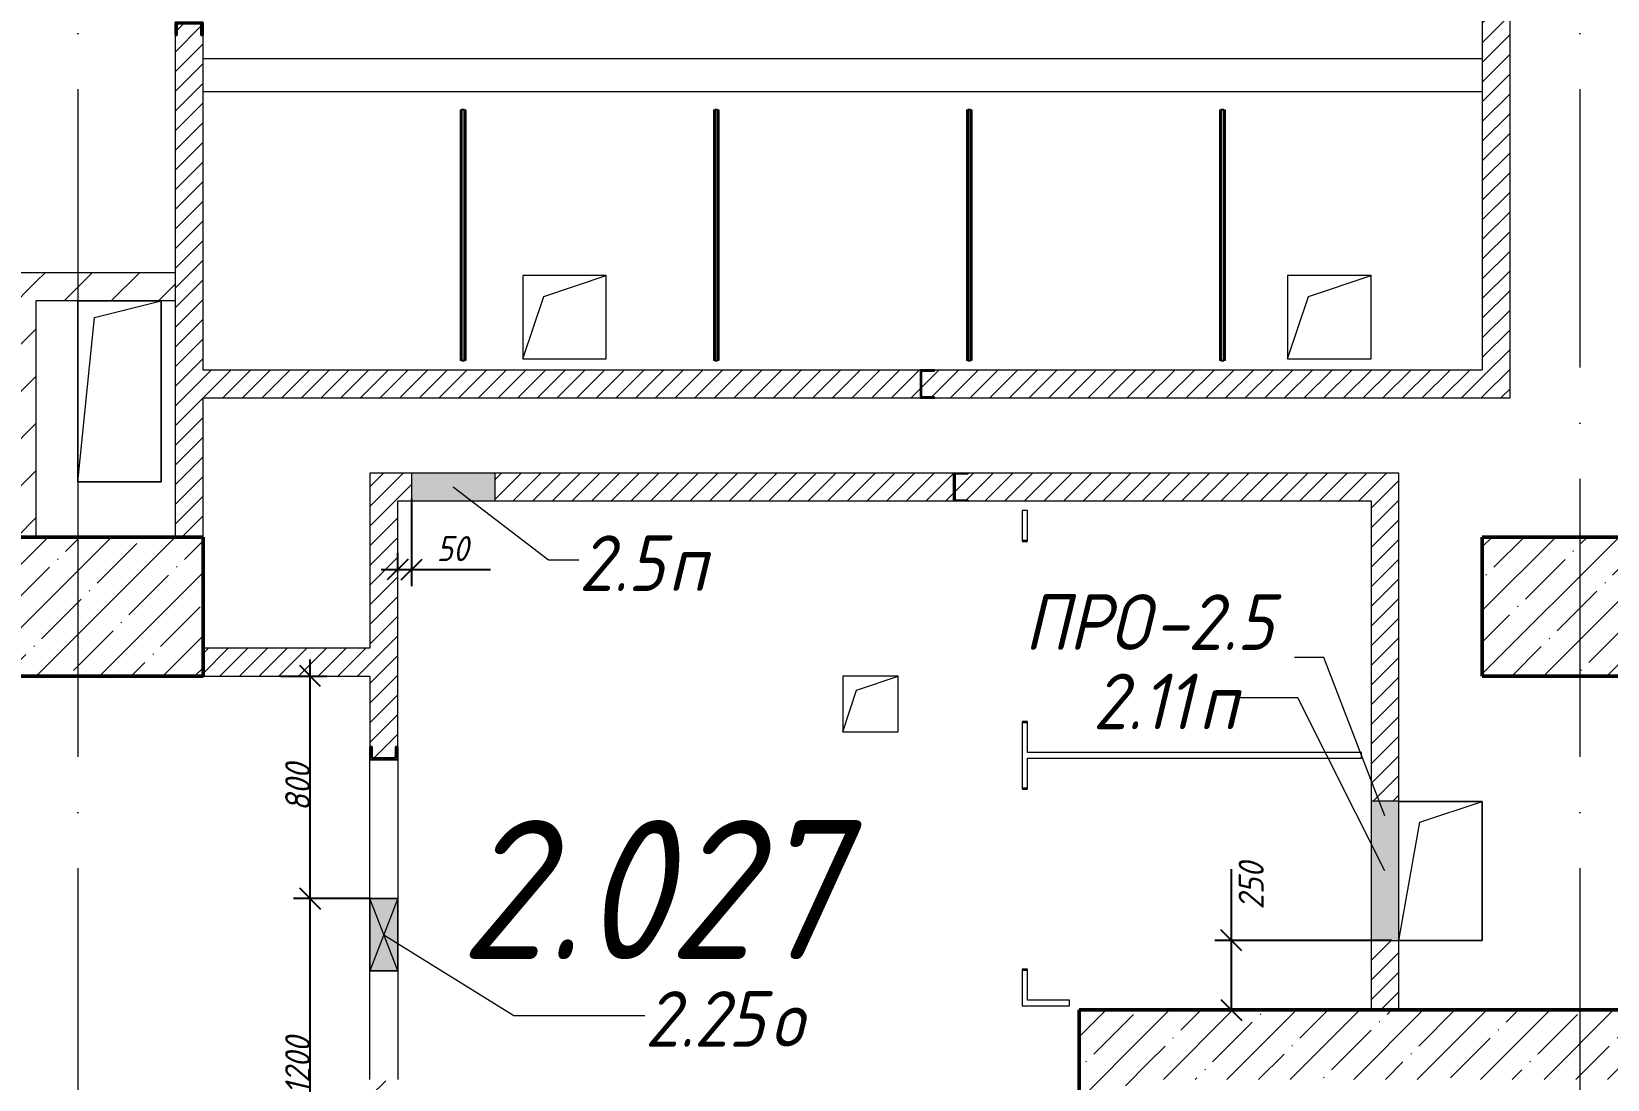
# Model space of a CAD drawing. Header units: millimetres. Extents: x -537608 to 253996, y -217170 to 186033.
# Drawn here: x -72099 to -66432, y -138341 to -134574 of the extents above; entities that cross this region are included whole.
import ezdxf

# ---------------------------------------------------------------- set-up
doc = ezdxf.new("R2010")
doc.units = ezdxf.units.MM
doc.linetypes.add('50_200_ШТРИХ_1Т_ш5_п1_п1_', pattern=[1400, 1000, -200, 0, -200])
for name, color, linetype, lineweight in [('A-____-____-DIMS', 7, 'Continuous', 9), ('A-DETL-GENF-OTLN', 7, 'Continuous', 9), ('A-DOOR-OPNG-MCUT', 7, 'Continuous', 35), ('A-FLOR-____-OTLN', 7, 'Continuous', 9), ('A-GENM-____-IDEN', 7, 'Continuous', 9), ('A-GENM-____-MCUT', 7, 'Continuous', 25), ('A-GENM-____-OTLN', 7, 'Continuous', 9), ('A-GENM-____-OTLN-1', 7, 'Continuous', 25), ('A-GLAZ-____-IDEN', 7, 'Continuous', 9), ('A-GLAZ-____-OTLN', 7, 'Continuous', 9), ('A-WALL-____-MCUT-2', 7, 'Continuous', 50), ('A-WALL-____-OTLN', 7, 'Continuous', 9), ('A-WALL-____-PATT-1', 7, 'Continuous', 9), ('A-WALL-FNSH-MCUT-1', 7, 'Continuous', 9), ('I-WALL-____-OTLN', 7, 'Continuous', 9), ('S-COLS-____-MCUT', 7, 'Continuous', 50), ('S-COLS-____-OTLN', 7, 'Continuous', 9), ('S-GRID-____-OTLN-1', 7, '50_200_ШТРИХ_1Т_ш5_п1_п1_', 9), ('Марки помещений', 7, 'Continuous', 9)]:
    doc.layers.add(name, color=color, linetype=linetype, lineweight=lineweight)
doc.layers.add('A-DOOR-____-OTLN-1', color=7, linetype='Continuous', lineweight=9, true_color=0xffffff)
doc.styles.add('ISOCPEUR_I_11', font='isocpeui.ttf', dxfattribs={"width": 0.9, "height": 200})
doc.styles.add('ISOCPEUR_I_2', font='isocpeui.ttf', dxfattribs={"width": 0.9, "height": 140})
doc.styles.add('ISOCPEUR_I_7', font='isocpeui.ttf', dxfattribs={"width": 0.9, "height": 90})
doc.dimstyles.new('ISO-1_8_0_9К_СРЕДНИЙ_Кладочные_1', dxfattribs={"dimscale": 304.8, "dimtxt": 89.638306, "dimasz": 0.246063, "dimexe": 0.19685, "dimexo": 0, "dimgap": 0, "dimtad": 1, "dimdec": 3, "dimrnd": 0.001, "dimdsep": 46, "dimtxsty": 'ISOCPEUR_I_7', "dimblk1": 'OBLIQUE', "dimblk2": 'OBLIQUE', "dimsah": 1, "dimcen": 0.09, "dimdle": 0.19685, "dimazin": 0, "dimtfac": 1, "dimtdec": 4, "dimtix": 1, "dimtmove": 0, "dimatfit": 3, "dimfxl": 1, "dimtvp": 1, "dimtolj": 1, "dimtzin": 0, "dimarcsym": 2})
doc.dimstyles.new('ISO-1_8_0_9К_СРЕДНИЙ_Кладочные_2', dxfattribs={"dimscale": 304.8, "dimtxt": 89.638306, "dimasz": 0.246063, "dimexe": 0.19685, "dimexo": 0, "dimgap": 0, "dimtad": 1, "dimdec": 3, "dimrnd": 0.001, "dimdsep": 46, "dimtxsty": 'ISOCPEUR_I_7', "dimblk1": 'OBLIQUE', "dimblk2": 'OBLIQUE', "dimsah": 1, "dimcen": 0.09, "dimdle": 0.19685, "dimazin": 0, "dimtfac": 1, "dimtdec": 4, "dimtix": 1, "dimtmove": 1, "dimatfit": 3, "dimfxl": 1, "dimtvp": 1, "dimtolj": 1, "dimtzin": 0, "dimarcsym": 2})
pattern_1 = [(45, (-149681.9, -196272.377), (-35.35534, 35.35534), [])]
pattern_2 = [(45, (-149681.9, -196272.38), (-114.04925, 114.04925), []), (45, (-149567.85, -196272.38), (-114.04925, 114.04925), [201.612, -40.322, 3.353, -36.97])]
pattern_3 = [(45, (-149681.9, -196272.38), (-84.85281, 84.85281), [])]

# ---------------------------------------------------------------- blocks, each defined once
blk = doc.blocks.new('DOR_ДУ_распашная__1Ст_Прямоугольная_ШЕР - Вн_650х2100h_Кабинки С_у-17949503-АР1_План отверстий 2 этажа в осях 1-64_Ю-ЯЯ')
at = {"layer": 'A-DOOR-OPNG-MCUT'}
for p, q in [((-325, 10), (-325, -10)), ((325, -10), (325, 10))]:
    blk.add_line(p, q, dxfattribs=at)
blk = doc.blocks.new('BSC_Колонна _Прямоугольная - 500х700-V126-АР1_План отверстий 2 этажа в осях 1-64_Ю-ЯЯ')
at = {"layer": 'S-COLS-____-OTLN'}
h = blk.add_hatch(dxfattribs=at)
h.set_pattern_fill('FP_139', color=256, style=0, pattern_type=2)
h.set_pattern_definition([(315, (-59631.04, 77850), (114.04925, 114.04925), []), (315, (-59631.04, 77735.95), (114.04925, 114.04925), [201.613, -40.323, 3.353, -36.97])])
h.paths.add_polyline_path([(-250, 350), (-250, -350), (250, -350), (250, 350)], flags=0)
at = {"layer": 'S-COLS-____-MCUT'}
for p, q in [((250, 350), (-250, 350)), ((-250, 350), (-250, -350)), ((250, -350), (250, 350)), ((-250, -350), (250, -350))]:
    blk.add_line(p, q, dxfattribs=at)
blk = doc.blocks.new('BSC_Колонна _Прямоугольная - 500х700-V127-АР1_План отверстий 2 этажа в осях 1-64_Ю-ЯЯ')
at = {"layer": 'S-COLS-____-OTLN'}
h = blk.add_hatch(dxfattribs=at)
h.set_pattern_fill('FP_140', color=256, style=0, pattern_type=2)
h.set_pattern_definition([(315, (-59631.04, 83150), (114.04925, 114.04925), []), (315, (-59631.04, 83035.95), (114.04925, 114.04925), [201.613, -40.323, 3.353, -36.97])])
h.paths.add_polyline_path([(-250, 350), (-250, -350), (250, -350), (250, 350)], flags=0)
at = {"layer": 'S-COLS-____-MCUT'}
for p, q in [((250, 350), (-250, 350)), ((-250, 350), (-250, -350)), ((250, -350), (250, 350)), ((-250, -350), (250, -350))]:
    blk.add_line(p, q, dxfattribs=at)
blk = doc.blocks.new('154_Стойка_СКБ_Швеллер - СМ-2180_100-28278414-АР1_План отверстий 2 этажа в осях 1-64_Ю-ЯЯ')
at = {"layer": 'A-GENM-____-MCUT'}
for p, q in [((171, 50), (125, 50)), ((125, 50), (125, -50)), ((129.5, 42.4), (171, 42.4)), ((129.5, -42.4), (129.5, 42.4)), ((171, 42.4), (171, 50)), ((125, -50), (171, -50)), ((171, -42.4), (129.5, -42.4)), ((171, -50), (171, -42.4))]:
    blk.add_line(p, q, dxfattribs=at)
blk = doc.blocks.new('154_Фахверк_СКБ_Швеллер - Тип_100_3960-28333271-АР1_План отверстий 2 этажа в осях 1-64_Ю-ЯЯ')
at = {"layer": 'A-GENM-____-MCUT'}
for p, q in [((125, 50), (175, 50)), ((125, -50), (125, 50)), ((128, 47), (128, -47)), ((175, 47), (128, 47)), ((175, 50), (175, 47)), ((175, -50), (125, -50)), ((128, -47), (175, -47)), ((175, -47), (175, -50))]:
    blk.add_line(p, q, dxfattribs=at)
blk = doc.blocks.new('154_Фахверк_СКБ_Швеллер - Тип_100_3960-28331862-АР1_План отверстий 2 этажа в осях 1-64_Ю-ЯЯ')
at = {"layer": 'A-GENM-____-MCUT'}
for p, q in [((175, 50), (125, 50)), ((125, 50), (125, -50)), ((128, 47), (175, 47)), ((128, -47), (128, 47)), ((175, 47), (175, 50)), ((125, -50), (175, -50)), ((175, -47), (128, -47)), ((175, -50), (175, -47))]:
    blk.add_line(p, q, dxfattribs=at)
blk = doc.blocks.new('131_Панель боковая - 900х1500-29281255-АР1_План отверстий 2 этажа в осях 1-64_Ю-ЯЯ')
at = {"layer": 'A-GENM-____-MCUT'}
for p, q in [((450, 5), (-450, 5)), ((-450, 5), (-450, -5)), ((450, -5), (450, 5)), ((-450, -5), (450, -5))]:
    blk.add_line(p, q, dxfattribs=at)
at = {"layer": 'A-GENM-____-OTLN'}
for p, q in [((-450, 10), (450, 10)), ((-450, 5), (-450, 10)), ((450, 10), (450, 5)), ((-450, -10), (-450, -5)), ((-450, -10), (450, -10)), ((450, -5), (450, -10))]:
    blk.add_line(p, q, dxfattribs=at)
blk = doc.blocks.new('AR_Отверстие Ниша - Лючок-32401897-АР1_План отверстий 2 этажа в осях 1-64_Ю-ЯЯ')
at = {"layer": 'A-GLAZ-____-OTLN'}
blk.add_hatch(color=256, dxfattribs=at).paths.add_polyline_path([(250, -50), (250, 50), (-250, 50), (-250, -50), (-158, -50)], flags=0)
for p, q in [((250, 50), (-250, 50)), ((-250, 50), (-250, -50)), ((250, -50), (250, 50)), ((-250, -50), (250, -50))]:
    blk.add_line(p, q, dxfattribs=at)
blk = doc.blocks.new('AR_Отверстие Ниша - Лючок-32401924-АР1_План отверстий 2 этажа в осях 1-64_Ю-ЯЯ')
at = {"layer": 'A-GLAZ-____-OTLN'}
blk.add_hatch(color=256, dxfattribs=at).paths.add_polyline_path([(150, -50), (150, 50), (-150, 50), (-150, -50)], flags=0)
for p, q in [((150, 50), (-150, 50)), ((-150, 50), (-150, -50)), ((150, -50), (150, 50)), ((-150, -50), (150, -50))]:
    blk.add_line(p, q, dxfattribs=at)
blk = doc.blocks.new('AR_Отверстие прямоугольное _в плите_ - AR_Отверстие прямоугольное _в плите_-30459333-АР1_План отверстий 2 этажа в осях 1-64_Ю-ЯЯ')
at = {"layer": 'A-GENM-____-OTLN'}
for p, q in [((150, 250), (-150, 250)), ((-75, 175), (150, 250)), ((150, -250), (150, 250)), ((-150, -250), (-75, 175)), ((-150, -250), (150, -250))]:
    blk.add_line(p, q, dxfattribs=at)
blk = doc.blocks.new('AR_Отверстие прямоугольное _в плите_ - AR_Отверстие прямоугольное _в плите_-30459207-АР1_План отверстий 2 этажа в осях 1-64_Ю-ЯЯ')
at = {"layer": 'A-GENM-____-OTLN'}
for p, q in [((100, 100), (-100, 100)), ((-100, 100), (-100, -100)), ((-50, 50), (100, 100)), ((100, -100), (100, 100)), ((-100, -100), (-50, 50)), ((-100, -100), (100, -100))]:
    blk.add_line(p, q, dxfattribs=at)
blk = doc.blocks.new('AR_Отверстие прямоугольное _в плите_ - AR_Отверстие прямоугольное _в плите_-30459341-АР1_План отверстий 2 этажа в осях 1-64_Ю-ЯЯ')
at = {"layer": 'A-GENM-____-OTLN'}
for p, q in [((150, 150), (-150, 150)), ((-150, 150), (-150, -150)), ((-75, 75), (150, 150)), ((150, -150), (150, 150)), ((-150, -150), (-75, 75)), ((-150, -150), (150, -150))]:
    blk.add_line(p, q, dxfattribs=at)
blk = doc.blocks.new('AR_Отверстие прямоугольное _в плите_ - AR_Отверстие прямоугольное _в плите_-30552792-АР1_План отверстий 2 этажа в осях 1-64_Ю-ЯЯ')
at = {"layer": 'A-GENM-____-OTLN'}
for p, q in [((150, 325), (-150, 325)), ((-150, 325), (-150, -325)), ((-90, 265), (150, 325)), ((150, -325), (150, 325)), ((-150, -325), (-90, 265)), ((-150, -325), (150, -325))]:
    blk.add_line(p, q, dxfattribs=at)
blk = doc.blocks.new('AR_Отверстие прямоугольное _в стене__БезПР - AR_Отверстие прямоугольное _в стене__БезПР-36789349-АР1_План отверстий 2 этажа в осях 1-64_Ю-ЯЯ')
at = {"layer": 'A-GLAZ-____-OTLN'}
blk.add_hatch(color=256, dxfattribs=at).paths.add_polyline_path([(130, 50), (-130, 50), (-130, -50), (130, -50)], flags=0)
at = {"layer": 'A-DETL-GENF-OTLN'}
for p, q in [((-130, -50), (-130, 50)), ((-130, 50), (130, 50)), ((130, 50), (-130, -50)), ((-130, 50), (130, -50)), ((130, 50), (-130, 50)), ((-130, 50), (-130, -50)), ((130, 50), (130, -50)), ((130, -50), (130, 50)), ((130, -50), (-130, -50)), ((-130, -50), (130, -50))]:
    blk.add_line(p, q, dxfattribs=at)
at = {"layer": 'A-GLAZ-____-OTLN'}
blk.add_line((130, 50), (-130, 50), dxfattribs=at)
blk = doc.blocks.new('_Oblique')
at = {"color": 0, "linetype": 'ByBlock', "lineweight": -2}
blk.add_line((-0.5, -0.5), (0.5, 0.5), dxfattribs=at)
blk = doc.blocks.new('*D2588')
at = {"layer": 'A-____-____-DIMS', "color": 0, "lineweight": -2, "transparency": 16777216}
for p, q in [((-67784.1, -137841.3), (-67784.1, -137585.6)), ((-67784.1, -138091.3), (-67784.1, -137781.3)), ((-67207.3, -137841.3), (-67844.1, -137841.3)), ((-67476.9, -138091.3), (-67844.1, -138091.3))]:
    blk.add_line(p, q, dxfattribs=at)
at = {"layer": 'Defpoints', "color": 0, "transparency": 16777216}
for p in [(-67207.3, -137841.3), (-67784.1, -138091.3), (-67476.9, -138091.3)]:
    blk.add_point(p, dxfattribs=at)
at = {"layer": 'A-____-____-DIMS', "color": 0, "lineweight": -2, "transparency": 16777216, "xscale": 75, "yscale": 75, "zscale": 75}
for p, rotation in [((-67784.1, -137841.3), 90), ((-67784.1, -138091.3), 270)]:
    blk.add_blockref('_Oblique', p, dxfattribs=dict(at, rotation=rotation))
at = {"layer": 'A-____-____-DIMS', "color": 0, "transparency": 16777216, "insert": (-67758.1, -137730.4), "char_height": 90, "width": 409.578, "attachment_point": 1, "rotation": 90, "line_spacing_factor": 1.149209, "style": 'ISOCPEUR_I_7'}
blk.add_mtext('\\A1;250', dxfattribs=at)
blk = doc.blocks.new('*D2592')
at = {"layer": 'A-____-____-DIMS', "color": 0, "lineweight": -2, "transparency": 16777216}
for p, q in [((-70731.9, -136254), (-70731.9, -136568.1)), ((-70781.9, -136517.2), (-70781.9, -136448.1)), ((-70841.9, -136508.1), (-70731.9, -136508.1)), ((-70731.9, -136508.1), (-70448.7, -136508.1))]:
    blk.add_line(p, q, dxfattribs=at)
at = {"layer": 'Defpoints', "color": 0, "transparency": 16777216}
for p in [(-70731.9, -136254), (-70731.9, -136508.1), (-70781.9, -136517.2)]:
    blk.add_point(p, dxfattribs=at)
at = {"layer": 'A-____-____-DIMS', "color": 0, "lineweight": -2, "transparency": 16777216, "xscale": 75, "yscale": 75, "zscale": 75, "rotation": 180}
blk.add_blockref('_Oblique', (-70781.9, -136508.1), dxfattribs=at)
at = {"layer": 'A-____-____-DIMS', "color": 0, "lineweight": -2, "transparency": 16777216, "xscale": 75, "yscale": 75, "zscale": 75}
blk.add_blockref('_Oblique', (-70731.9, -136508.1), dxfattribs=at)
at = {"layer": 'A-____-____-DIMS', "color": 0, "transparency": 16777216, "insert": (-70641.9, -136388.1), "char_height": 90, "width": 273.052, "attachment_point": 1, "line_spacing_factor": 1.149209, "style": 'ISOCPEUR_I_7'}
blk.add_mtext('\\A1;50', dxfattribs=at)
blk = doc.blocks.new('*D2601')
at = {"layer": 'A-____-____-DIMS', "color": 0, "lineweight": -2, "transparency": 16777216}
for p, q in [((-71096.5, -138951.3), (-71096.5, -137631.3)), ((-70881.9, -137691.3), (-71156.5, -137691.3)), ((-70881.9, -138891.3), (-71156.5, -138891.3))]:
    blk.add_line(p, q, dxfattribs=at)
at = {"layer": 'Defpoints', "color": 0, "transparency": 16777216}
for p in [(-71096.5, -137691.3), (-70881.9, -137691.3), (-70881.9, -138891.3)]:
    blk.add_point(p, dxfattribs=at)
at = {"layer": 'A-____-____-DIMS', "color": 0, "lineweight": -2, "transparency": 16777216, "xscale": 75, "yscale": 75, "zscale": 75}
for p, rotation in [((-71096.5, -137691.3), 90), ((-71096.5, -138891.3), 270)]:
    blk.add_blockref('_Oblique', p, dxfattribs=dict(at, rotation=rotation))
at = {"layer": 'A-____-____-DIMS', "color": 0, "transparency": 16777216, "insert": (-71141.5, -138291.3), "char_height": 90, "width": 504.733, "attachment_point": 5, "rotation": 90, "style": 'ISOCPEUR_I_7'}
blk.add_mtext('\\A1;1200', dxfattribs=at)
blk = doc.blocks.new('*D2602')
at = {"layer": 'A-____-____-DIMS', "color": 0, "lineweight": -2, "transparency": 16777216}
for p, q in [((-71096.5, -137751.3), (-71096.5, -136831.3)), ((-71202.6, -136891.3), (-71036.5, -136891.3)), ((-70881.9, -137691.3), (-71156.5, -137691.3))]:
    blk.add_line(p, q, dxfattribs=at)
at = {"layer": 'Defpoints', "color": 0, "transparency": 16777216}
for p in [(-71202.6, -136891.3), (-71096.5, -136891.3), (-70881.9, -137691.3)]:
    blk.add_point(p, dxfattribs=at)
at = {"layer": 'A-____-____-DIMS', "color": 0, "lineweight": -2, "transparency": 16777216, "xscale": 75, "yscale": 75, "zscale": 75}
for p, rotation in [((-71096.5, -136891.3), 90), ((-71096.5, -137691.3), 270)]:
    blk.add_blockref('_Oblique', p, dxfattribs=dict(at, rotation=rotation))
at = {"layer": 'A-____-____-DIMS', "color": 0, "transparency": 16777216, "insert": (-71141.5, -137291.3), "char_height": 90, "width": 409.578, "attachment_point": 5, "rotation": 90, "style": 'ISOCPEUR_I_7'}
blk.add_mtext('\\A1;800', dxfattribs=at)

msp = doc.modelspace()

# ---------------------------------------------------------------- hatches: boundary and pattern name
at = {"layer": 'A-WALL-____-PATT-1'}
h = msp.add_hatch(dxfattribs=at)
h.set_pattern_fill('FP_5', color=256, style=0, pattern_type=2)
h.set_pattern_definition(pattern_1)
h.paths.add_polyline_path([(-66881.9, -135891.3351), (-66781.9, -135891.3351), (-66781.9, -133391.3351), (-66881.9, -133391.3351), (-66881.9, -135818.9606)], flags=0)
h = msp.add_hatch(dxfattribs=at)
h.set_pattern_fill('FP_5', color=256, style=0, pattern_type=2)
h.set_pattern_definition(pattern_1)
h.paths.add_polyline_path([(-71481.9, -136391.3351), (-71481.9, -134587.3351), (-71489.5, -134587.3351), (-71489.5, -134545.8351), (-71574.3, -134545.8351), (-71574.3, -134587.3351), (-71581.9, -134587.3351), (-71581.9, -136391.3351)], flags=0)
h = msp.add_hatch(dxfattribs=at)
h.set_pattern_fill('FP_4', color=256, style=0, pattern_type=2)
h.set_pattern_definition(pattern_3)
h.paths.add_polyline_path([(-72081.9, -136391.3351), (-72081.9, -135441.3351), (-72181.9, -135441.3351), (-72181.9, -136391.3351)], flags=0)
h = msp.add_hatch(dxfattribs=at)
h.set_pattern_fill('FP_4', color=256, style=0, pattern_type=2)
h.set_pattern_definition(pattern_3)
h.paths.add_polyline_path([(-72081.9, -135541.3351), (-71581.9, -135541.3351), (-71581.9, -135441.3351), (-72081.9, -135441.3351)], flags=0)
h = msp.add_hatch(dxfattribs=at)
h.set_pattern_fill('FP_5', color=256, style=0, pattern_type=2)
h.set_pattern_definition(pattern_1)
h.paths.add_polyline_path([(-66881.9, -135891.3351), (-66881.9, -135791.3351), (-68851.9, -135791.3351), (-68851.9, -135794.3351), (-68898.9, -135794.3351), (-68898.9, -135888.3351), (-68851.9, -135888.3351), (-68851.9, -135891.3351), (-68392.0504, -135891.3351)], flags=0)
h.paths.add_polyline_path([(-68901.9, -135891.3351), (-68901.9, -135791.3351), (-71481.9, -135791.3351), (-71481.9, -135891.3351), (-70159.551, -135891.3351)], flags=0)
h = msp.add_hatch(dxfattribs=at)
h.set_pattern_fill('FP_5', color=256, style=0, pattern_type=2)
h.set_pattern_definition(pattern_1)
h.paths.add_polyline_path([(-70781.9, -140891.3351), (-70781.9, -139341.3351), (-70881.9, -139341.3351), (-70881.9, -140891.3351)], flags=0)
h.paths.add_polyline_path([(-70874.3, -138891.3351), (-70781.9, -138891.3351), (-70781.9, -138387.3351), (-70789.5, -138387.3351), (-70789.5, -138345.8351), (-70874.3, -138345.8351), (-70874.3, -138387.3351), (-70881.9, -138387.3351), (-70881.9, -138891.3351)], flags=0)
h.paths.add_polyline_path([(-70874.3, -137186.8351), (-70789.5, -137186.8351), (-70789.5, -137145.3351), (-70781.9, -137145.3351), (-70781.9, -136161.3351), (-70881.9, -136161.3351), (-70881.9, -137145.3351), (-70874.3, -137145.3351)], flags=0)
h = msp.add_hatch(dxfattribs=at)
h.set_pattern_fill('FP_5', color=256, style=0, pattern_type=2)
h.set_pattern_definition(pattern_1)
h.paths.add_polyline_path([(-67181.9, -136261.3351), (-67181.9, -136161.3351), (-68731.9, -136161.3351), (-68731.9, -136164.3351), (-68778.9, -136164.3351), (-68778.9, -136258.3351), (-68731.9, -136258.3351), (-68731.9, -136261.3351), (-67281.9, -136261.3351)], flags=0)
h.paths.add_polyline_path([(-68781.9, -136261.3351), (-68781.9, -136161.3351), (-70431.9, -136161.3351), (-70431.9, -136261.3351), (-70159.551, -136261.3351)], flags=0)
h.paths.add_polyline_path([(-70731.9, -136261.3351), (-70731.9, -136161.3351), (-70781.9, -136161.3351), (-70781.9, -136261.3351)], flags=0)
h = msp.add_hatch(dxfattribs=at)
h.set_pattern_fill('FP_5', color=256, style=0, pattern_type=2)
h.set_pattern_definition(pattern_1)
h.paths.add_polyline_path([(-67281.9, -138091.3351), (-67181.9, -138091.3351), (-67181.9, -137841.3351), (-67281.9, -137841.3351)], flags=0)
h.paths.add_polyline_path([(-67281.9, -137341.3351), (-67181.9, -137341.3351), (-67181.9, -136261.3351), (-67281.9, -136261.3351)], flags=0)
h = msp.add_hatch(dxfattribs=at)
h.set_pattern_fill('FP_5', color=256, style=0, pattern_type=2)
h.set_pattern_definition(pattern_1)
h.paths.add_polyline_path([(-70881.9, -136891.3351), (-70881.9, -136791.3351), (-71481.9, -136791.3351), (-71481.9, -136891.3351)], flags=0)
h = msp.add_hatch(dxfattribs=at)
h.set_pattern_fill('FP_13', color=256, style=0, pattern_type=2)
h.set_pattern_definition(pattern_2)
h.paths.add_polyline_path([(-68331.9, -140841.3351), (-68081.9, -140841.3351), (-68081.9, -138091.3351), (-68331.9, -138091.3351), (-68331.9, -139047.7853)], flags=0)
h = msp.add_hatch(dxfattribs=at)
h.set_pattern_fill('FP_13', color=256, style=0, pattern_type=2)
h.set_pattern_definition(pattern_2)
h.paths.add_polyline_path([(-66181.9, -138341.3351), (-66181.9, -138091.3351), (-68081.9, -138091.3351), (-68081.9, -138341.3351), (-66624.5497, -138341.3351)], flags=0)

# ---------------------------------------------------------------- linework, layer by layer
at = {"layer": 'A-FLOR-____-OTLN'}
for p, q in [((-71931.9, -135542.6768), (-71631.9, -135542.6768)), ((-71931.9, -136192.6768), (-71931.9, -135542.6768)), ((-71631.9, -135542.6768), (-71631.9, -136192.6768)), ((-71631.9, -136192.6768), (-71931.9, -136192.6768)), ((-67181.9, -137341.6826), (-66881.9, -137341.6826)), ((-66881.9, -137341.6826), (-66881.9, -137841.6826)), ((-66881.9, -137841.6826), (-67181.9, -137841.6826))]:
    msp.add_line(p, q, dxfattribs=at)
at = {"layer": 'A-GENM-____-IDEN'}
for p, q in [((-67451.8334, -136824.3872), (-67557.4769, -136824.3872)), ((-67231.9, -137393.1381), (-67451.8334, -136824.3872))]:
    msp.add_line(p, q, dxfattribs=at)
at = {"layer": 'A-GLAZ-____-IDEN'}
for p, q in [((-70581.9, -136211.3351), (-70239.6313, -136472.8872)), ((-70239.6313, -136472.8872), (-70130.9297, -136472.8872)), ((-67545.2588, -136969.8872), (-67758.2306, -136969.8872)), ((-67231.9, -137591.3351), (-67545.2588, -136969.8872)), ((-70831.9, -137821.3351), (-70364.2034, -138111.2609)), ((-70364.2034, -138111.2609), (-69893.2304, -138111.2609))]:
    msp.add_line(p, q, dxfattribs=at)
at = {"layer": 'A-WALL-____-MCUT-2'}
for p, q in [((-68331.9, -138091.3351), (-68331.9, -140841.3351)), ((-66181.9, -138091.3351), (-68331.9, -138091.3351))]:
    msp.add_line(p, q, dxfattribs=at)
at = {"layer": 'A-WALL-____-OTLN'}
for p, q in [((-71481.9, -134671.3351), (-66881.9, -134671.3351)), ((-66881.9, -134791.3351), (-71481.9, -134791.3351))]:
    msp.add_line(p, q, dxfattribs=at)
at = {"layer": 'A-WALL-FNSH-MCUT-1'}
for p, q in [((-66881.9, -133391.3351), (-66881.9, -135791.3351)), ((-66781.9, -135891.3351), (-66781.9, -133391.3351)), ((-71581.9, -134587.3351), (-71581.9, -136391.3351)), ((-71481.9, -135791.3351), (-71481.9, -134587.3351)), ((-71581.9, -135441.3351), (-72181.9, -135441.3351)), ((-72081.9, -136391.3351), (-72081.9, -135541.3351)), ((-72081.9, -135541.3351), (-71581.9, -135541.3351)), ((-68901.9, -135791.3351), (-71481.9, -135791.3351)), ((-66881.9, -135791.3351), (-68851.9, -135791.3351)), ((-71481.9, -135891.3351), (-68901.9, -135891.3351)), ((-71481.9, -136391.3351), (-71481.9, -135891.3351)), ((-68851.9, -135891.3351), (-66781.9, -135891.3351)), ((-70881.9, -136161.3351), (-70881.9, -136791.3351)), ((-70731.9, -136161.3351), (-70881.9, -136161.3351)), ((-68781.9, -136161.3351), (-70431.9, -136161.3351)), ((-67181.9, -136161.3351), (-68731.9, -136161.3351)), ((-67181.9, -137341.3351), (-67181.9, -136161.3351)), ((-70781.9, -136261.3351), (-70731.9, -136261.3351)), ((-70781.9, -137145.3351), (-70781.9, -136261.3351)), ((-70431.9, -136261.3351), (-68781.9, -136261.3351)), ((-68731.9, -136261.3351), (-67281.9, -136261.3351)), ((-67281.9, -136261.3351), (-67281.9, -137341.3351)), ((-68536.9, -136296.3351), (-68536.9, -136406.3351)), ((-68516.9, -136296.3351), (-68536.9, -136296.3351)), ((-68516.9, -136406.3351), (-68516.9, -136296.3351)), ((-70881.9, -136791.3351), (-71481.9, -136791.3351)), ((-71481.9, -136891.3351), (-70881.9, -136891.3351)), ((-70881.9, -136891.3351), (-70881.9, -137145.3351)), ((-68536.9, -137056.3351), (-68536.9, -137296.3351)), ((-68516.9, -137166.3351), (-68516.9, -137056.3351)), ((-67316.9, -137166.3351), (-68516.9, -137166.3351)), ((-68516.9, -137296.3351), (-68516.9, -137186.3351)), ((-68516.9, -137186.3351), (-67316.9, -137186.3351)), ((-67316.9, -137186.3351), (-67316.9, -137166.3351)), ((-67281.9, -137841.3351), (-67281.9, -138091.3351)), ((-67181.9, -138091.3351), (-67181.9, -137841.3351)), ((-68536.9, -137946.3351), (-68536.9, -138076.3351)), ((-68516.9, -138056.3351), (-68516.9, -137946.3351)), ((-68536.9, -138076.3351), (-68366.9, -138076.3351)), ((-68366.9, -138056.3351), (-68516.9, -138056.3351)), ((-68366.9, -138076.3351), (-68366.9, -138056.3351))]:
    msp.add_line(p, q, dxfattribs=at)
at = {"layer": 'I-WALL-____-OTLN'}
for p, q in [((-70881.9, -137691.3351), (-70881.9, -137191.3351)), ((-70781.9, -137191.3351), (-70781.9, -137691.3351)), ((-70881.9, -138341.3351), (-70881.9, -137951.3351)), ((-70781.9, -137951.3351), (-70781.9, -138341.3351))]:
    msp.add_line(p, q, dxfattribs=at)
at = {"layer": 'S-GRID-____-OTLN-1'}
for p, q in [((-71931.9, -105379.5257), (-71931.9, -156291.3351)), ((-66531.9, -105379.5257), (-66531.9, -156291.3351))]:
    msp.add_line(p, q, dxfattribs=at)

# ---------------------------------------------------------------- block references
at = {"layer": 'A-DOOR-____-OTLN-1', "rotation": 89.99999999999966}
for p in [(-68526.9, -136731.3351), (-68526.9, -137621.3351)]:
    msp.add_blockref('DOR_ДУ_распашная__1Ст_Прямоугольная_ШЕР - Вн_650х2100h_Кабинки С_у-17949503-АР1_План отверстий 2 этажа в осях 1-64_Ю-ЯЯ', p, dxfattribs=at)
at = {"layer": 'A-GENM-____-OTLN', "rotation": 270.0000000000003}
for p in [(-70546.9, -135306.3351), (-69636.9, -135306.3351), (-68726.9, -135306.3351), (-67816.9, -135306.3351)]:
    msp.add_blockref('131_Панель боковая - 900х1500-29281255-АР1_План отверстий 2 этажа в осях 1-64_Ю-ЯЯ', p, dxfattribs=at)
at = {"layer": 'A-GENM-____-OTLN'}
for name, p in [('AR_Отверстие прямоугольное _в плите_ - AR_Отверстие прямоугольное _в плите_-30459341-АР1_План отверстий 2 этажа в осях 1-64_Ю-ЯЯ', (-70181.9, -135601.2272)), ('AR_Отверстие прямоугольное _в плите_ - AR_Отверстие прямоугольное _в плите_-30459341-АР1_План отверстий 2 этажа в осях 1-64_Ю-ЯЯ', (-67431.9, -135601.2272)), ('AR_Отверстие прямоугольное _в плите_ - AR_Отверстие прямоугольное _в плите_-30552792-АР1_План отверстий 2 этажа в осях 1-64_Ю-ЯЯ', (-71781.9, -135867.6768)), ('AR_Отверстие прямоугольное _в плите_ - AR_Отверстие прямоугольное _в плите_-30459207-АР1_План отверстий 2 этажа в осях 1-64_Ю-ЯЯ', (-69081.9, -136991.6826)), ('AR_Отверстие прямоугольное _в плите_ - AR_Отверстие прямоугольное _в плите_-30459333-АР1_План отверстий 2 этажа в осях 1-64_Ю-ЯЯ', (-67031.9, -137591.6826))]:
    msp.add_blockref(name, p, dxfattribs=at)
at = {"layer": 'A-GENM-____-OTLN-1'}
for p, rotation in [((-71531.9, -134416.3351), 269.9999999999999), ((-70831.9, -137316.3351), 89.99999999999987)]:
    msp.add_blockref('154_Стойка_СКБ_Швеллер - СМ-2180_100-28278414-АР1_План отверстий 2 этажа в осях 1-64_Ю-ЯЯ', p, dxfattribs=dict(at, rotation=rotation))
for name, p in [('154_Фахверк_СКБ_Швеллер - Тип_100_3960-28331862-АР1_План отверстий 2 этажа в осях 1-64_Ю-ЯЯ', (-69026.9, -135841.3351)), ('154_Фахверк_СКБ_Швеллер - Тип_100_3960-28333271-АР1_План отверстий 2 этажа в осях 1-64_Ю-ЯЯ', (-68906.9, -136211.3351))]:
    msp.add_blockref(name, p, dxfattribs=at)
at = {"layer": 'A-GLAZ-____-OTLN'}
msp.add_blockref('AR_Отверстие Ниша - Лючок-32401924-АР1_План отверстий 2 этажа в осях 1-64_Ю-ЯЯ', (-70581.9, -136211.3351), dxfattribs=at)
for name, p, rotation in [('AR_Отверстие Ниша - Лючок-32401897-АР1_План отверстий 2 этажа в осях 1-64_Ю-ЯЯ', (-67231.9, -137591.3351), 270.0000000000001), ('AR_Отверстие прямоугольное _в стене__БезПР - AR_Отверстие прямоугольное _в стене__БезПР-36789349-АР1_План отверстий 2 этажа в осях 1-64_Ю-ЯЯ', (-70831.9, -137821.3351), 269.9999999999999)]:
    msp.add_blockref(name, p, dxfattribs=dict(at, rotation=rotation))
at = {"layer": 'S-COLS-____-OTLN', "rotation": 89.9999999999999}
for name, p in [('BSC_Колонна _Прямоугольная - 500х700-V126-АР1_План отверстий 2 этажа в осях 1-64_Ю-ЯЯ', (-71831.9, -136641.3351)), ('BSC_Колонна _Прямоугольная - 500х700-V127-АР1_План отверстий 2 этажа в осях 1-64_Ю-ЯЯ', (-66531.9, -136641.3351))]:
    msp.add_blockref(name, p, dxfattribs=at)

# ---------------------------------------------------------------- texts
at = {"layer": 'A-GENM-____-IDEN', "char_height": 200, "attachment_point": 1, "style": 'ISOCPEUR_I_11'}
for s, insert, width in [('ПРО', (-68527.8836, -136597.2711), 562.784625), ('-2.5', (-68063.5398, -136597.2711), 548.35425)]:
    msp.add_mtext(s, dxfattribs=dict(at, insert=insert, width=width))
at = {"layer": 'A-GLAZ-____-IDEN', "char_height": 200, "attachment_point": 1, "style": 'ISOCPEUR_I_11'}
for s, insert, width in [('2.5', (-70130.9297, -136385.2726), 389.620125), ('\\fISOCPEUR|b0|i1|c204|p34|;\\W.9;п', (-69809.461, -136385.2726), 158.734125), ('2.11', (-68282.5892, -136882.2726), 461.772), ('\\fISOCPEUR|b0|i1|c204|p34|;\\W.9;п', (-67901.5892, -136882.2726), 158.734125), ('2.25', (-69893.2304, -138023.6464), 548.35425), ('\\fISOCPEUR|b0|i1|c204|p34|;\\W.9;о', (-69440.7929, -138023.6464), 158.734125)]:
    msp.add_mtext(s, dxfattribs=dict(at, insert=insert, width=width))
at = {"layer": 'Марки помещений', "insert": (-70559.7063, -137408.7285), "char_height": 500, "width": 785.65375, "attachment_point": 1, "style": 'ISOCPEUR_I_2'}
msp.add_mtext('2.027', dxfattribs=at)

# ---------------------------------------------------------------- dimensions: what is measured, and where the dimension line sits
at = {"layer": 'A-____-____-DIMS'}
dim = msp.add_linear_dim(base=(-70731.9, -136508.0929), p1=(-70781.9, -136517.1889), p2=(-70731.9, -136254.0313), dimstyle='ISO-1_8_0_9К_СРЕДНИЙ_Кладочные_1', override={"dimpost": '<>', "dimfxl": 267.865508}, dxfattribs=at)
dim.commit()
dim.dimension.update_dxf_attribs({"geometry": '*D2592', "text_midpoint": (-70505.3643, -136508.0929), "dimtype": 160})
for base, p1, p2, override, picture, middle in [((-71096.4985, -136891.3351), (-70881.9, -137691.3351), (-71202.5645, -136891.3351), {"dimpost": '<>', "dimfxl": 861.873388}, '*D2602', (-71141.4985, -137291.3351)), ((-71096.4985, -137691.3351), (-70881.9, -138891.3351), (-70881.9, -137691.3351), {"dimpost": '<>', "dimfxl": 1200}, '*D2601', (-71141.4985, -138291.3351))]:
    dim = msp.add_linear_dim(base=base, p1=p1, p2=p2, angle=90, dimstyle='ISO-1_8_0_9К_СРЕДНИЙ_Кладочные_2', override=override, dxfattribs=at)
    dim.commit()
    dim.dimension.update_dxf_attribs({"geometry": picture, "text_midpoint": middle})
dim = msp.add_linear_dim(base=(-67784.1177, -138091.3351), p1=(-67207.2672, -137841.3351), p2=(-67476.8578, -138091.3351), angle=90, dimstyle='ISO-1_8_0_9К_СРЕДНИЙ_Кладочные_1', override={"dimpost": '<>', "dimfxl": 367.667136}, dxfattribs=at)
dim.commit()
dim.dimension.update_dxf_attribs({"geometry": '*D2588', "text_midpoint": (-67698.0859, -137585.5932), "dimtype": 160, "text_rotation": 90})

doc.saveas('drawing.dxf')
